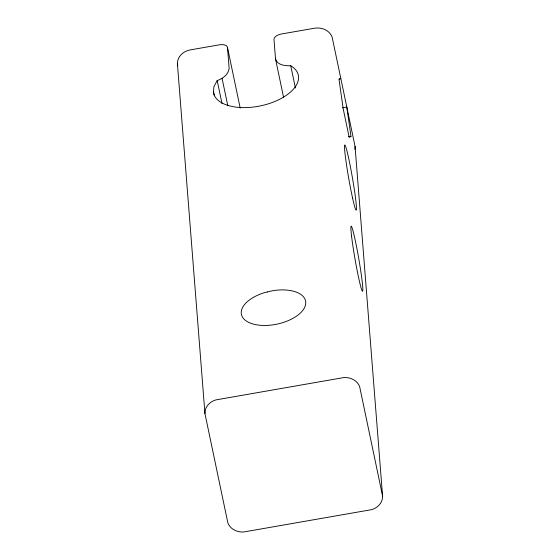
<?xml version="1.0" encoding="UTF-8"?>
<svg xmlns="http://www.w3.org/2000/svg" width="560" height="560" viewBox="0 0 560 560"><rect width="100%" height="100%" fill="white"/><g stroke="black" fill="none" stroke-linecap="round" stroke-linejoin="round"><path stroke-width="0.84" d="M227.5 47.523L229.131 68.264C228.571 74.445 222.67 78.757 217.182 80.563L213.878 86.702L213.444 92.659A43.33 22.246 -11.8 0 0 270.669 103.061A43.33 22.246 -11.8 0 0 290.745 65.758C285.404 65.898 277.277 65.24 275.527 58.989L273.987 39.403A7.875 4.046 -11.8 0 1 281.414 33.999L314.349 28.252A15.757 13.489 -4.5 0 1 332.129 37.072L355.054 146.384L382.564 495.929A15.757 13.489 -4.5 0 1 371.616 509.649L243.607 531.993A15.757 13.489 -4.5 0 1 227.871 522.928L204.946 413.616L177.436 64.071A15.757 13.489 -4.5 0 1 190.386 49.882L219.429 44.814A7.875 4.046 -11.8 0 1 227.5 47.523L240.212 108.129M342.552 107.8L346.801 107.044L350.994 136.514L349.195 137.396L343.196 108.815L339.003 79.352L340.809 78.463L339.157 79.009M348.39 136.591L350.994 136.514M382.564 495.929L359.639 386.617A15.757 13.489 -4.5 0 0 343.903 377.552L215.894 399.896A15.757 13.489 -4.5 0 0 204.946 413.616M290.745 65.758L295.4 87.955M275.527 58.989L283.584 97.405M222.075 78.393L227.801 105.707M217.182 80.563L222.019 103.614M213.528 91.511L214.424 95.781M177.436 64.071L177.793 65.779M355.054 146.384A15.757 13.489 -4.5 0 1 354.837 149.324M267.491 291.935L263.886 292.831A32.774 16.828 -11.8 0 0 249.676 322.833A32.774 16.828 -11.8 0 0 303.282 309.708A32.774 16.828 -11.8 0 0 272.181 290.801L267.491 291.935M352.534 197.911L351.008 190.624A33.089 1.876 80.1 0 1 344.862 144.991A33.089 1.876 80.1 0 1 354.711 192.073A33.089 1.876 80.1 0 1 352.534 197.911M351.582 236.278A33.089 1.876 80.1 0 0 361.935 290.402A33.089 1.876 80.1 0 0 357.077 249.445A33.089 1.876 80.1 0 0 351.582 236.278"/></g></svg>
